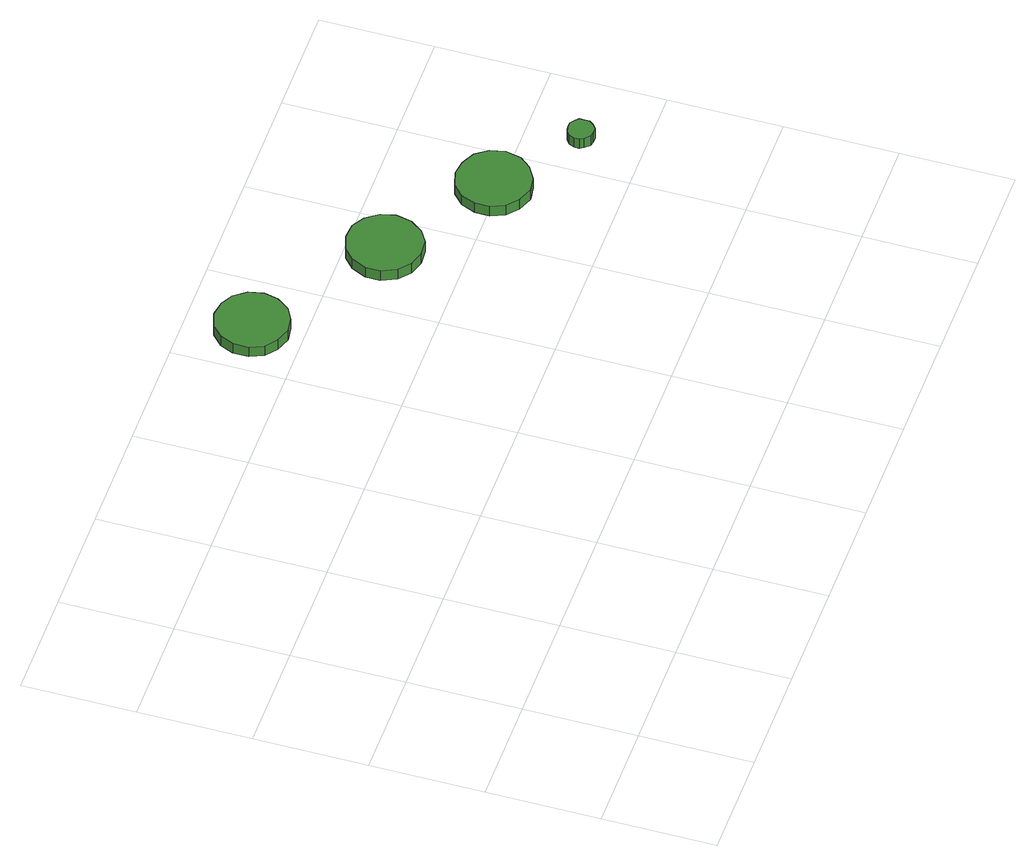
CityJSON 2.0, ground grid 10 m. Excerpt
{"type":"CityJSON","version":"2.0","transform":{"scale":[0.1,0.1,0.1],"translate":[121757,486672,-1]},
"CityObjects":{
"tree1":{"type":"SolitaryVegetationObject","attributes":{"function":"something"}},
"tree2":{"type":"SolitaryVegetationObject","attributes":{"function":"something"},"geometry":[{"type":"MultiSurface","lod":"1","boundaries":[[[0,1,2,3,4,5,6,7,8,9,10,11,12,13,14]],[[15,16,17,18,19,20,21,22,23,24,25,26,27,28,29]],[[0,29,28,1]],[[1,28,27,2]],[[2,27,26,3]],[[3,26,25,4]],[[4,25,24,5]],[[5,24,23,6]],[[6,23,22,7]],[[7,22,21,8]],[[8,21,20,9]],[[9,20,19,10]],[[10,19,18,11]],[[11,18,17,12]],[[12,17,16,13]],[[13,16,15,14]],[[14,15,29,0]]]}]},
"tree3":{"type":"SolitaryVegetationObject","attributes":{"function":"something"},"geometry":[{"type":"MultiSurface","lod":"1","boundaries":[[[30,31,32,33,34,35,36,37,38,39,40,41,42,43,44]],[[45,46,47,48,49,50,51,52,53,54,55,56,57,58,59]],[[30,59,58,31]],[[31,58,57,32]],[[32,57,56,33]],[[33,56,55,34]],[[34,55,54,35]],[[35,54,53,36]],[[36,53,52,37]],[[37,52,51,38]],[[38,51,50,39]],[[39,50,49,40]],[[40,49,48,41]],[[41,48,47,42]],[[42,47,46,43]],[[43,46,45,44]],[[44,45,59,30]]]}]},
"tree4":{"type":"SolitaryVegetationObject","attributes":{"function":"something"},"geometry":[{"type":"MultiSurface","lod":"1","boundaries":[[[60,61,62,63,64,65,66,67,68,69,70,71,72,73,74]],[[75,76,77,78,79,80,81,82,83,84,85,86,87,88,89]],[[60,89,88,61]],[[61,88,87,62]],[[62,87,86,63]],[[63,86,85,64]],[[64,85,84,65]],[[65,84,83,66]],[[66,83,82,67]],[[67,82,81,68]],[[68,81,80,69]],[[69,80,79,70]],[[70,79,78,71]],[[71,78,77,72]],[[72,77,76,73]],[[73,76,75,74]],[[74,75,89,60]]]}]},
"tree5":{"type":"SolitaryVegetationObject","attributes":{"function":"something"},"geometry":[{"type":"MultiSurface","lod":"1","boundaries":[[[90,91,92,93,94,95,96,97,98,99,100,101,102,103,104]],[[105,106,107,108,109,110,111,112,113,114,115,116,117,118,119]],[[90,119,118,91]],[[91,118,117,92]],[[92,117,116,93]],[[93,116,115,94]],[[94,115,114,95]],[[95,114,113,96]],[[96,113,112,97]],[[97,112,111,98]],[[98,111,110,99]],[[99,110,109,100]],[[100,109,108,101]],[[101,108,107,102]],[[102,107,106,103]],[[103,106,105,104]],[[104,105,119,90]]]}]}
},
"vertices":[
[379,444,19],[376,457,19],[368,468,19],[357,474,19],[344,476,19],[331,472,19],[321,463,19],[316,451,19],[316,437,19],[321,425,19],[331,417,19],[344,412,19],[357,414,19],[368,420,19],[376,431,19],[376,431,8],[368,420,8],[357,414,8],[344,412,8],[331,417,8],[321,425,8],[316,437,8],[316,451,8],[321,463,8],[331,472,8],[344,476,8],[357,474,8],[368,468,8],[376,457,8],[379,444,8],
[497,368,19],[494,381,19],[486,392,19],[475,399,19],[461,400,19],[448,396,19],[438,387,19],[432,374,19],[432,361,19],[438,348,19],[448,339,19],[461,335,19],[475,336,19],[486,343,19],[494,354,19],[494,354,8],[486,343,8],[475,336,8],[461,335,8],[448,339,8],[438,348,8],[432,361,8],[432,374,8],[438,387,8],[448,396,8],[461,400,8],[475,399,8],[486,392,8],[494,381,8],[497,368,8],
[594,305,19],[591,318,19],[583,329,19],[571,335,19],[558,337,19],[545,333,19],[535,324,19],[530,311,19],[530,298,19],[535,286,19],[545,277,19],[558,272,19],[571,274,19],[583,281,19],[591,291,19],[591,291,8],[583,281,8],[571,274,8],[558,272,8],[545,277,8],[535,286,8],[530,298,8],[530,311,8],[535,324,8],[545,333,8],[558,337,8],[571,335,8],[583,329,8],[591,318,8],[594,305,8],
[648,254,19],[648,259,19],[645,262,19],[641,265,19],[636,265,19],[632,264,19],[628,261,19],[626,256,19],[626,252,19],[628,248,19],[632,244,19],[636,243,19],[641,243,19],[645,246,19],[648,250,19],[648,250,8],[645,246,8],[641,243,8],[636,243,8],[632,244,8],[628,248,8],[626,252,8],[626,256,8],[628,261,8],[632,264,8],[636,265,8],[641,265,8],[645,262,8],[648,259,8],[648,254,8]
]}
